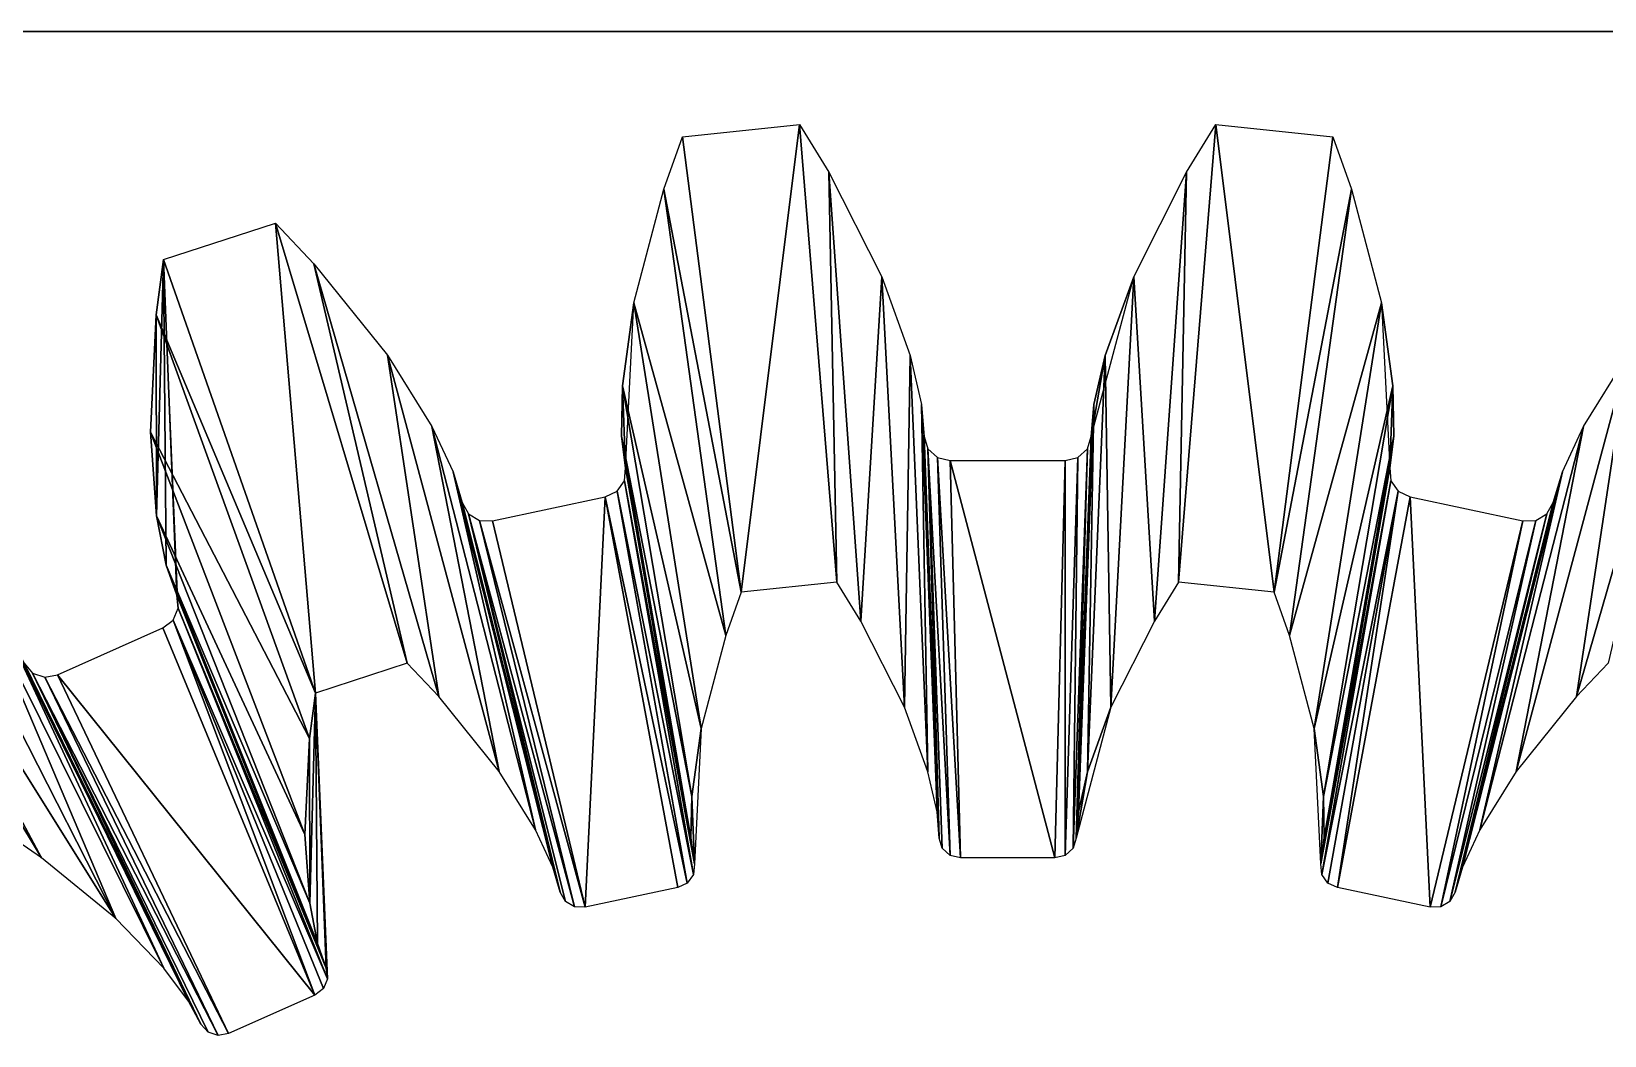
# Model space of a CAD drawing. Header units: inches. Extents: x 62 to 1153, y 3 to 780.
# Drawn here: x 86.71 to 101.18, y 43.93 to 53.16 of the extents above; entities that cross this region are included whole.
import ezdxf

# ---------------------------------------------------------------- set-up
doc = ezdxf.new("R2010")
doc.units = ezdxf.units.IN
doc.header["$MEASUREMENT"] = 0
doc.layers.add('Base', color=3, linetype='Continuous')
doc.layers.add('Main_Gear', color=4, linetype='Continuous')

msp = doc.modelspace()

# ---------------------------------------------------------------- linework, layer by layer
at = {"layer": 'Base'}
for points in [[(66.663, 53.163, -48), (70.663, 53.163, -44), (120.863, 53.163, -44)], [(66.663, 53.163, -48), (120.863, 53.163, -44), (124.863, 53.163, -48)]]:
    msp.add_3dface(points, dxfattribs=at)
at = {"layer": 'Main_Gear'}
for points in [[(93.779, 52.309, -7.468), (93.242, 48.006, -11.468), (92.704, 52.196, -7.468)], [(93.242, 48.006, -11.468), (93.779, 52.309, -7.468), (94.124, 48.099, -11.468)], [(94.048, 51.871, -7.468), (94.124, 48.099, -11.468), (93.779, 52.309, -7.468)], [(97.264, 48.099, -11.468), (97.34, 51.871, -7.468), (97.608, 52.309, -7.468)], [(97.608, 52.309, -7.468), (98.146, 48.006, -11.468), (97.264, 48.099, -11.468)], [(98.146, 48.006, -11.468), (97.608, 52.309, -7.468), (98.684, 52.196, -7.468)], [(93.242, 48.006, -11.468), (92.532, 51.712, -7.468), (92.704, 52.196, -7.468)], [(98.856, 51.712, -7.468), (98.146, 48.006, -11.468), (98.684, 52.196, -7.468)], [(94.535, 50.908, -7.468), (94.344, 47.74, -11.468), (94.048, 51.871, -7.468)], [(94.124, 48.099, -11.468), (94.048, 51.871, -7.468), (94.344, 47.74, -11.468)], [(97.043, 47.74, -11.468), (96.853, 50.908, -7.468), (97.34, 51.871, -7.468)], [(97.34, 51.871, -7.468), (97.264, 48.099, -11.468), (97.043, 47.74, -11.468)], [(93.101, 47.609, -11.468), (92.256, 50.668, -7.468), (92.532, 51.712, -7.468)], [(92.532, 51.712, -7.468), (93.242, 48.006, -11.468), (93.101, 47.609, -11.468)], [(98.146, 48.006, -11.468), (98.856, 51.712, -7.468), (98.287, 47.609, -11.468)], [(99.132, 50.668, -7.468), (98.287, 47.609, -11.468), (98.856, 51.712, -7.468)], [(88.958, 51.4, -7.468), (89.327, 47.079, -11.468), (87.93, 51.065, -7.468)], [(89.312, 51.027, -7.468), (90.171, 47.353, -11.468), (88.958, 51.4, -7.468)], [(89.327, 47.079, -11.468), (88.958, 51.4, -7.468), (90.171, 47.353, -11.468)], [(89.327, 47.079, -11.468), (87.862, 50.556, -7.468), (87.93, 51.065, -7.468)], [(87.865, 48.709, -7.468), (87.93, 51.065, -7.468), (87.862, 50.556, -7.468)], [(87.953, 48.255, -7.468), (87.93, 51.065, -7.468), (87.865, 48.709, -7.468)], [(88.065, 47.86, -7.468), (87.93, 51.065, -7.468), (88.051, 47.978, -7.468)], [(88.051, 47.978, -7.468), (87.93, 51.065, -7.468), (87.953, 48.255, -7.468)], [(90.171, 47.353, -11.468), (89.312, 51.027, -7.468), (90.461, 47.048, -11.468)], [(89.989, 50.186, -7.468), (90.461, 47.048, -11.468), (89.312, 51.027, -7.468)], [(100.927, 47.048, -11.468), (101.399, 50.186, -7.468), (102.075, 51.027, -7.468)], [(102.075, 51.027, -7.468), (101.217, 47.353, -11.468), (100.927, 47.048, -11.468)], [(94.344, 47.74, -11.468), (94.535, 50.908, -7.468), (94.744, 46.95, -11.468)], [(94.797, 50.183, -7.468), (94.744, 46.95, -11.468), (94.535, 50.908, -7.468)], [(96.463, 49.439, -7.468), (96.853, 50.908, -7.468), (96.591, 50.183, -7.468)], [(96.644, 46.95, -11.468), (96.591, 50.183, -7.468), (96.853, 50.908, -7.468)], [(96.853, 50.908, -7.468), (97.043, 47.74, -11.468), (96.644, 46.95, -11.468)], [(92.875, 46.754, -11.468), (92.15, 49.905, -7.468), (92.256, 50.668, -7.468)], [(92.18, 49.151, -7.468), (92.256, 50.668, -7.468), (92.15, 49.905, -7.468)], [(92.256, 50.668, -7.468), (93.101, 47.609, -11.468), (92.875, 46.754, -11.468)], [(98.287, 47.609, -11.468), (99.132, 50.668, -7.468), (98.513, 46.754, -11.468)], [(99.237, 49.905, -7.468), (98.513, 46.754, -11.468), (99.132, 50.668, -7.468)], [(99.208, 49.151, -7.468), (99.237, 49.905, -7.468), (99.132, 50.668, -7.468)], [(89.272, 46.662, -11.468), (87.809, 49.478, -7.468), (87.862, 50.556, -7.468)], [(87.865, 48.709, -7.468), (87.862, 50.556, -7.468), (87.809, 49.478, -7.468)], [(87.862, 50.556, -7.468), (89.327, 47.079, -11.468), (89.272, 46.662, -11.468)], [(90.461, 47.048, -11.468), (89.989, 50.186, -7.468), (91.016, 46.359, -11.468)], [(90.396, 49.532, -7.468), (91.016, 46.359, -11.468), (89.989, 50.186, -7.468)], [(94.744, 46.95, -11.468), (94.797, 50.183, -7.468), (94.959, 46.356, -11.468)], [(94.901, 49.732, -7.468), (94.959, 46.356, -11.468), (94.797, 50.183, -7.468)], [(96.429, 46.356, -11.468), (96.486, 49.732, -7.468), (96.591, 50.183, -7.468)], [(96.591, 50.183, -7.468), (96.644, 46.95, -11.468), (96.429, 46.356, -11.468)], [(96.463, 49.439, -7.468), (96.591, 50.183, -7.468), (96.486, 49.732, -7.468)], [(101.399, 50.186, -7.468), (100.927, 47.048, -11.468), (100.372, 46.359, -11.468)], [(100.372, 46.359, -11.468), (100.992, 49.532, -7.468), (101.399, 50.186, -7.468)], [(92.788, 46.127, -11.468), (92.142, 49.442, -7.468), (92.15, 49.905, -7.468)], [(92.18, 49.151, -7.468), (92.15, 49.905, -7.468), (92.142, 49.442, -7.468)], [(92.15, 49.905, -7.468), (92.875, 46.754, -11.468), (92.788, 46.127, -11.468)], [(98.513, 46.754, -11.468), (99.237, 49.905, -7.468), (98.6, 46.127, -11.468)], [(99.246, 49.442, -7.468), (98.6, 46.127, -11.468), (99.237, 49.905, -7.468)], [(99.237, 49.905, -7.468), (99.208, 49.151, -7.468), (99.246, 49.442, -7.468)], [(94.925, 49.439, -7.468), (95.044, 45.986, -11.468), (94.901, 49.732, -7.468)], [(94.959, 46.356, -11.468), (94.901, 49.732, -7.468), (95.044, 45.986, -11.468)], [(96.344, 45.986, -11.468), (96.463, 49.439, -7.468), (96.486, 49.732, -7.468)], [(96.486, 49.732, -7.468), (96.429, 46.356, -11.468), (96.344, 45.986, -11.468)], [(84.432, 49.508, -7.468), (86.806, 45.564, -11.468), (86.459, 45.802, -11.468)], [(86.806, 45.564, -11.468), (84.432, 49.508, -7.468), (84.855, 49.218, -7.468)], [(91.016, 46.359, -11.468), (90.396, 49.532, -7.468), (91.35, 45.822, -11.468)], [(90.592, 49.113, -7.468), (91.35, 45.822, -11.468), (90.396, 49.532, -7.468)], [(100.992, 49.532, -7.468), (100.372, 46.359, -11.468), (100.038, 45.822, -11.468)], [(100.038, 45.822, -11.468), (100.796, 49.113, -7.468), (100.992, 49.532, -7.468)], [(87.809, 49.478, -7.468), (89.272, 46.662, -11.468), (89.229, 45.778, -11.468)], [(89.229, 45.778, -11.468), (87.865, 48.709, -7.468), (87.809, 49.478, -7.468)], [(92.142, 49.442, -7.468), (92.788, 46.127, -11.468), (92.781, 45.748, -11.468)], [(92.781, 45.748, -11.468), (92.18, 49.151, -7.468), (92.142, 49.442, -7.468)], [(95.044, 45.986, -11.468), (94.925, 49.439, -7.468), (95.063, 45.746, -11.468)], [(94.96, 49.325, -7.468), (95.063, 45.746, -11.468), (94.925, 49.439, -7.468)], [(96.324, 45.746, -11.468), (96.428, 49.325, -7.468), (96.463, 49.439, -7.468)], [(96.463, 49.439, -7.468), (96.344, 45.986, -11.468), (96.324, 45.746, -11.468)], [(98.6, 46.127, -11.468), (99.246, 49.442, -7.468), (98.606, 45.748, -11.468)], [(99.208, 49.151, -7.468), (98.606, 45.748, -11.468), (99.246, 49.442, -7.468)], [(84.855, 49.218, -7.468), (87.492, 45.005, -11.468), (86.806, 45.564, -11.468)], [(87.492, 45.005, -11.468), (84.855, 49.218, -7.468), (85.692, 48.536, -7.468)], [(95.063, 45.746, -11.468), (94.96, 49.325, -7.468), (95.092, 45.652, -11.468)], [(94.96, 49.325, -7.468), (95.164, 45.586, -11.468), (95.092, 45.652, -11.468)], [(95.164, 45.586, -11.468), (94.96, 49.325, -7.468), (95.048, 49.244, -7.468)], [(95.048, 49.244, -7.468), (95.259, 45.564, -11.468), (95.164, 45.586, -11.468)], [(95.259, 45.564, -11.468), (95.048, 49.244, -7.468), (95.164, 49.218, -7.468)], [(95.164, 49.218, -7.468), (96.129, 45.564, -11.468), (95.259, 45.564, -11.468)], [(96.129, 45.564, -11.468), (95.164, 49.218, -7.468), (96.224, 49.218, -7.468)], [(96.224, 49.218, -7.468), (96.224, 45.586, -11.468), (96.129, 45.564, -11.468)], [(96.224, 45.586, -11.468), (96.224, 49.218, -7.468), (96.34, 49.244, -7.468)], [(96.34, 49.244, -7.468), (96.296, 45.652, -11.468), (96.224, 45.586, -11.468)], [(96.428, 49.325, -7.468), (96.324, 45.746, -11.468), (96.296, 45.652, -11.468)], [(96.296, 45.652, -11.468), (96.34, 49.244, -7.468), (96.428, 49.325, -7.468)], [(91.35, 45.822, -11.468), (90.592, 49.113, -7.468), (91.51, 45.478, -11.468)], [(90.676, 48.831, -7.468), (91.51, 45.478, -11.468), (90.592, 49.113, -7.468)], [(92.812, 45.509, -11.468), (92.169, 49.032, -7.468), (92.18, 49.151, -7.468)], [(92.18, 49.151, -7.468), (92.781, 45.748, -11.468), (92.812, 45.509, -11.468)], [(98.606, 45.748, -11.468), (99.208, 49.151, -7.468), (98.575, 45.509, -11.468)], [(99.219, 49.032, -7.468), (98.575, 45.509, -11.468), (99.208, 49.151, -7.468)], [(100.796, 49.113, -7.468), (100.038, 45.822, -11.468), (99.878, 45.478, -11.468)], [(99.878, 45.478, -11.468), (100.712, 48.831, -7.468), (100.796, 49.113, -7.468)], [(92.747, 45.332, -11.468), (91.992, 48.884, -7.468), (92.101, 48.935, -7.468)], [(92.804, 45.412, -11.468), (92.101, 48.935, -7.468), (92.169, 49.032, -7.468)], [(92.101, 48.935, -7.468), (92.804, 45.412, -11.468), (92.747, 45.332, -11.468)], [(92.169, 49.032, -7.468), (92.812, 45.509, -11.468), (92.804, 45.412, -11.468)], [(98.575, 45.509, -11.468), (99.219, 49.032, -7.468), (98.584, 45.412, -11.468)], [(99.287, 48.935, -7.468), (98.584, 45.412, -11.468), (99.219, 49.032, -7.468)], [(98.584, 45.412, -11.468), (99.287, 48.935, -7.468), (98.64, 45.332, -11.468)], [(99.287, 48.935, -7.468), (98.729, 45.291, -11.468), (98.64, 45.332, -11.468)], [(98.729, 45.291, -11.468), (99.287, 48.935, -7.468), (99.395, 48.884, -7.468)], [(90.734, 48.727, -7.468), (91.579, 45.247, -11.468), (90.676, 48.831, -7.468)], [(91.51, 45.478, -11.468), (90.676, 48.831, -7.468), (91.579, 45.247, -11.468)], [(91.992, 48.884, -7.468), (91.808, 45.11, -11.468), (90.955, 48.664, -7.468)], [(91.808, 45.11, -11.468), (91.992, 48.884, -7.468), (92.659, 45.291, -11.468)], [(91.992, 48.884, -7.468), (92.747, 45.332, -11.468), (92.659, 45.291, -11.468)], [(99.395, 48.884, -7.468), (99.58, 45.11, -11.468), (98.729, 45.291, -11.468)], [(99.58, 45.11, -11.468), (99.395, 48.884, -7.468), (100.433, 48.664, -7.468)], [(99.809, 45.247, -11.468), (100.654, 48.727, -7.468), (100.712, 48.831, -7.468)], [(100.712, 48.831, -7.468), (99.878, 45.478, -11.468), (99.809, 45.247, -11.468)], [(89.274, 45.147, -11.468), (87.953, 48.255, -7.468), (87.865, 48.709, -7.468)], [(87.865, 48.709, -7.468), (89.229, 45.778, -11.468), (89.274, 45.147, -11.468)], [(91.579, 45.247, -11.468), (90.734, 48.727, -7.468), (91.627, 45.162, -11.468)], [(90.734, 48.727, -7.468), (91.71, 45.112, -11.468), (91.627, 45.162, -11.468)], [(91.71, 45.112, -11.468), (90.734, 48.727, -7.468), (90.836, 48.666, -7.468)], [(90.836, 48.666, -7.468), (91.808, 45.11, -11.468), (91.71, 45.112, -11.468)], [(91.808, 45.11, -11.468), (90.836, 48.666, -7.468), (90.955, 48.664, -7.468)], [(100.433, 48.664, -7.468), (99.677, 45.112, -11.468), (99.58, 45.11, -11.468)], [(100.552, 48.666, -7.468), (99.761, 45.162, -11.468), (99.677, 45.112, -11.468)], [(99.677, 45.112, -11.468), (100.433, 48.664, -7.468), (100.552, 48.666, -7.468)], [(100.654, 48.727, -7.468), (99.809, 45.247, -11.468), (99.761, 45.162, -11.468)], [(99.761, 45.162, -11.468), (100.552, 48.666, -7.468), (100.654, 48.727, -7.468)], [(86.226, 47.98, -7.468), (87.492, 45.005, -11.468), (85.692, 48.536, -7.468)], [(87.953, 48.255, -7.468), (89.274, 45.147, -11.468), (89.346, 44.775, -11.468)], [(89.346, 44.775, -11.468), (88.051, 47.978, -7.468), (87.953, 48.255, -7.468)], [(87.492, 45.005, -11.468), (86.226, 47.98, -7.468), (87.931, 44.549, -11.468)], [(86.505, 47.611, -7.468), (87.931, 44.549, -11.468), (86.226, 47.98, -7.468)], [(89.426, 44.548, -11.468), (88.065, 47.86, -7.468), (88.051, 47.978, -7.468)], [(88.051, 47.978, -7.468), (89.346, 44.775, -11.468), (89.426, 44.548, -11.468)], [(88.018, 47.75, -7.468), (89.321, 44.302, -11.468), (87.923, 47.679, -7.468)], [(89.438, 44.451, -11.468), (88.018, 47.75, -7.468), (88.065, 47.86, -7.468)], [(88.018, 47.75, -7.468), (89.438, 44.451, -11.468), (89.4, 44.361, -11.468)], [(89.321, 44.302, -11.468), (88.018, 47.75, -7.468), (89.4, 44.361, -11.468)], [(88.065, 47.86, -7.468), (89.426, 44.548, -11.468), (89.438, 44.451, -11.468)], [(86.646, 47.353, -7.468), (88.159, 44.246, -11.468), (86.505, 47.611, -7.468)], [(87.931, 44.549, -11.468), (86.505, 47.611, -7.468), (88.159, 44.246, -11.468)], [(89.321, 44.302, -11.468), (86.954, 47.247, -7.468), (87.923, 47.679, -7.468)], [(86.724, 47.263, -7.468), (88.274, 44.035, -11.468), (86.646, 47.353, -7.468)], [(88.159, 44.246, -11.468), (86.646, 47.353, -7.468), (88.274, 44.035, -11.468)], [(86.724, 47.263, -7.468), (88.431, 43.93, -11.468), (88.339, 43.961, -11.468)], [(88.431, 43.93, -11.468), (86.724, 47.263, -7.468), (86.837, 47.224, -7.468)], [(88.274, 44.035, -11.468), (86.724, 47.263, -7.468), (88.339, 43.961, -11.468)], [(88.527, 43.948, -11.468), (86.837, 47.224, -7.468), (86.954, 47.247, -7.468)], [(86.837, 47.224, -7.468), (88.527, 43.948, -11.468), (88.431, 43.93, -11.468)], [(86.954, 47.247, -7.468), (89.321, 44.302, -11.468), (88.527, 43.948, -11.468)], [(89.327, 47.079, -11.468), (89.274, 45.147, -11.468), (89.272, 46.662, -11.468)], [(89.327, 47.079, -11.468), (89.346, 44.775, -11.468), (89.274, 45.147, -11.468)], [(89.327, 47.079, -11.468), (89.438, 44.451, -11.468), (89.426, 44.548, -11.468)], [(89.327, 47.079, -11.468), (89.426, 44.548, -11.468), (89.346, 44.775, -11.468)], [(96.644, 46.95, -11.468), (96.324, 45.746, -11.468), (96.429, 46.356, -11.468)], [(92.812, 45.509, -11.468), (92.788, 46.127, -11.468), (92.875, 46.754, -11.468)], [(98.6, 46.127, -11.468), (98.575, 45.509, -11.468), (98.513, 46.754, -11.468)], [(89.272, 46.662, -11.468), (89.274, 45.147, -11.468), (89.229, 45.778, -11.468)], [(96.429, 46.356, -11.468), (96.324, 45.746, -11.468), (96.344, 45.986, -11.468)], [(92.788, 46.127, -11.468), (92.812, 45.509, -11.468), (92.781, 45.748, -11.468)], [(98.575, 45.509, -11.468), (98.6, 46.127, -11.468), (98.606, 45.748, -11.468)]]:
    msp.add_3dface(points, dxfattribs=at)

doc.saveas('drawing.dxf')
